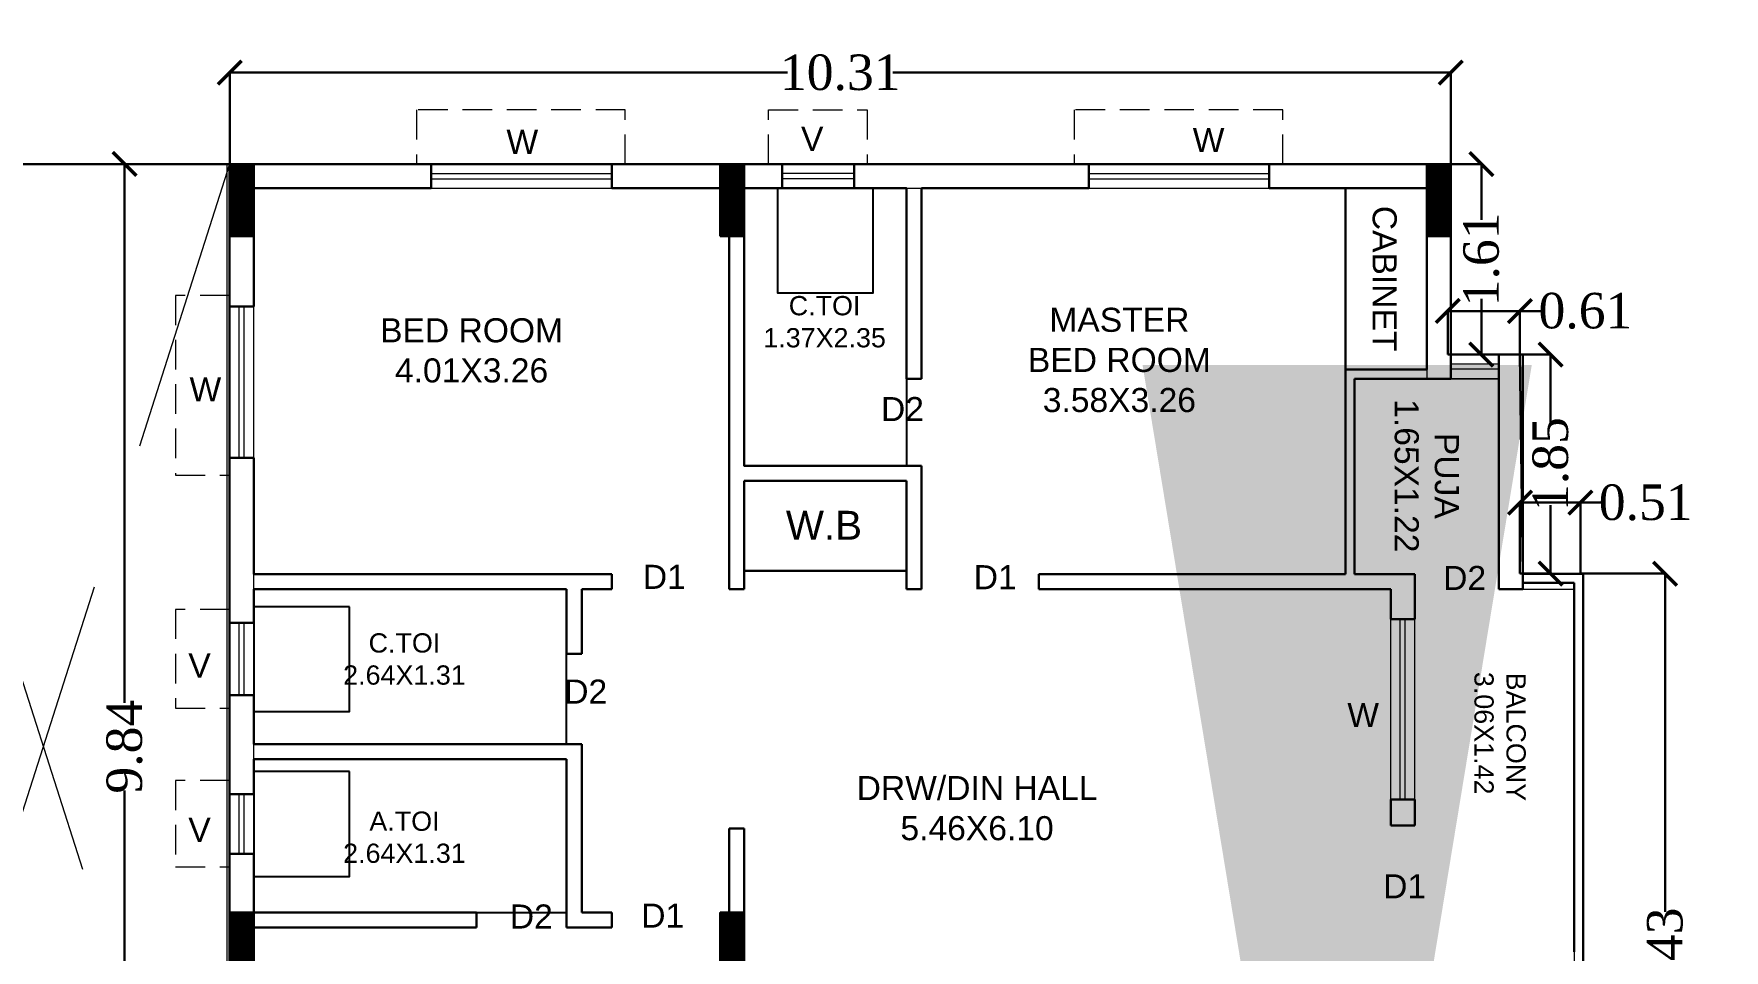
# Model space of a CAD drawing. Header units: metres. Extents: x 0 to 63445, y 32361 to 32804.
# Drawn here: x 63221.19 to 63235.47, y 32639.18 to 32646.91 of the extents above; entities that cross this region are included whole.
import ezdxf

# ---------------------------------------------------------------- set-up
doc = ezdxf.new("R2010")
doc.units = ezdxf.units.M
doc.header["$MEASUREMENT"] = 0
doc.header["$PDMODE"] = 34
doc.header["$PDSIZE"] = -10
for name, pattern in [('CONTINULUS', [0]), ('DASHED', [0.75, 0.5, -0.25]), ('DASHED2', [0.375, 0.25, -0.125])]:
    doc.linetypes.add(name, pattern=pattern)
doc.layers.get('0').update_dxf_attribs({"lineweight": 25})
doc.layers.add('BLK_1_FLR_4_BATH', color=3, linetype='Continuous', plot=False)
doc.layers.add('BLK_1_FLR_4_WATER_CLOSET', color=2, linetype='Continuous', plot=False)
for name, color, linetype, lineweight in [('BLK_1_FLR_4_BLT_UP_AREA', 14, 'DASHED', 9), ('BLK_1_FLR_4_BLT_UP_AREA_DEDUCT', 41, 'DASHED', 9), ('BLK_1_FLR_4_UNITFA', 7, 'Continuous', 0), ('COLUMN', 1, 'Continuous', 30), ('hatch', 251, 'Continuous', 20), ('TEXT-2', 65, 'Continuous', 18), ('wall', 7, 'Continuous', 30), ('window', 154, 'Continuous', 9)]:
    doc.layers.add(name, color=color, linetype=linetype, lineweight=lineweight)
doc.layers.add('text', color=65, linetype='Continuous')
doc.styles.add('AutoDCRFont', font='arial.ttf')
doc.styles.add('small int', font='arial.ttf', dxfattribs={"height": 18})
doc.styles.get("Standard").update_dxf_attribs({"font": 'arial.ttf', "height": 0.4})
doc.styles.add('TNR', font='times.ttf', dxfattribs={"height": 0.5})
doc.dimstyles.new('ARCHANA', dxfattribs={"dimscale": 0, "dimtxt": 0.5, "dimasz": 0.5, "dimexe": 0, "dimexo": 0, "dimgap": 0, "dimtad": 0, "dimzin": 0, "dimdsep": 46, "dimtxsty": 'TNR', "dimblk": 'ARCHTICK', "dimcen": 0.09, "dimclrd": 36, "dimclre": 36, "dimclrt": 7, "dimadec": 0, "dimazin": 0, "dimtfac": 1, "dimtofl": 0, "dimtmove": 0, "dimatfit": 3, "dimldrblk": 'ARCHTICK', "dimfxl": 1, "dimfrac": 2, "dimtolj": 1, "dimtzin": 0, "dimlwd": -1, "dimlwe": -1, "dimarcsym": 0})
doc.dimstyles.new('STD', dxfattribs={"dimtxt": 10, "dimasz": 10, "dimexe": 0, "dimexo": 0, "dimgap": 0.09, "dimtad": 0, "dimdec": 0, "dimzin": 0, "dimdsep": 46, "dimlunit": 4, "dimtxsty": 'small int', "dimcen": 0.09, "dimclrd": 75, "dimclre": 75, "dimadec": 0, "dimazin": 0, "dimtfac": 1, "dimtdec": 0, "dimtofl": 0, "dimtmove": 0, "dimatfit": 3, "dimfxl": 1, "dimtolj": 1, "dimtzin": 0, "dimarcsym": 0})

# ---------------------------------------------------------------- blocks, each defined once
blk = doc.blocks.new('A$C7D115503')
at = {"layer": 'COLUMN', "ltscale": 3}
h = blk.add_hatch(dxfattribs=at)
h.set_pattern_fill('ANSI31', color=256, style=0)
h.paths.add_polyline_path([(-14.36, -11.59), (-6.36, -11.59), (-6.36, 12.41), (-14.36, 12.41)])
at = {"layer": 'COLUMN', "ltscale": 0.05}
for p, q in [((-14.36, 12.41), (-6.36, 12.41)), ((-14.36, 12.41), (-14.36, -11.59)), ((-6.36, 12.41), (-6.36, -11.59)), ((-6.36, -11.59), (-14.36, -11.59))]:
    blk.add_line(p, q, dxfattribs=at)
blk = doc.blocks.new('_ArchTick')
at = {"color": 0, "linetype": 'ByBlock', "const_width": 0.15}
blk.add_lwpolyline([(-0.5, -0.5), (0.5, 0.5)], dxfattribs=at)
blk = doc.blocks.new('*D685')
at = {"layer": 'Defpoints', "color": 0, "ltscale": 0.5, "transparency": 16777216}
for p in [(63221.955, 32645.814), (63222.843, 32645.814), (63222.843, 32635.975)]:
    blk.add_point(p, dxfattribs=at)
at = {"layer": 'wall', "color": 36, "ltscale": 0.5, "transparency": 16777216}
for p, q in [((63222.843, 32645.814), (63221.955, 32645.814)), ((63221.955, 32645.814), (63221.955, 32641.265)), ((63221.955, 32635.975), (63221.955, 32640.523)), ((63222.843, 32635.975), (63221.955, 32635.975))]:
    blk.add_line(p, q, dxfattribs=at)
at = {"layer": 'wall', "color": 36, "ltscale": 0.5, "transparency": 16777216, "xscale": 0.2, "yscale": 0.2, "zscale": 0.2}
for p, rotation in [((63221.955, 32645.814), 90), ((63221.955, 32635.975), 270)]:
    blk.add_blockref('_ArchTick', p, dxfattribs=dict(at, rotation=rotation))
at = {"layer": 'wall', "color": 7, "ltscale": 0.5, "transparency": 16777216, "insert": (63221.955, 32640.894), "char_height": 0.5, "attachment_point": 5, "rotation": 90, "style": 'TNR'}
blk.add_mtext('\\A1;{\\H0.6x;9.84}', dxfattribs=at)
blk = doc.blocks.new('*D686')
at = {"layer": 'Defpoints', "color": 0, "ltscale": 0.5, "transparency": 16777216}
for p in [(63233.157, 32646.586), (63222.843, 32645.814), (63233.157, 32645.814)]:
    blk.add_point(p, dxfattribs=at)
at = {"layer": 'wall', "color": 36, "ltscale": 0.5, "transparency": 16777216}
for p, q in [((63222.843, 32645.814), (63222.843, 32646.586)), ((63222.843, 32646.586), (63227.554, 32646.586)), ((63233.157, 32646.586), (63228.445, 32646.586)), ((63233.157, 32645.814), (63233.157, 32646.586))]:
    blk.add_line(p, q, dxfattribs=at)
at = {"layer": 'wall', "color": 36, "ltscale": 0.5, "transparency": 16777216, "xscale": 0.2, "yscale": 0.2, "zscale": 0.2, "rotation": 180}
blk.add_blockref('_ArchTick', (63222.843, 32646.586), dxfattribs=at)
at = {"layer": 'wall', "color": 36, "ltscale": 0.5, "transparency": 16777216, "xscale": 0.2, "yscale": 0.2, "zscale": 0.2}
blk.add_blockref('_ArchTick', (63233.157, 32646.586), dxfattribs=at)
at = {"layer": 'wall', "color": 7, "ltscale": 0.5, "transparency": 16777216, "insert": (63228, 32646.586), "char_height": 0.5, "attachment_point": 5, "style": 'TNR'}
blk.add_mtext('\\A1;{\\H0.6x;10.31}', dxfattribs=at)
blk = doc.blocks.new('*D642')
at = {"layer": 'Defpoints', "color": 0, "ltscale": 0.5, "transparency": 16777216}
for p in [(63234.251, 32642.355), (63234.967, 32642.355), (63234.251, 32635.924)]:
    blk.add_point(p, dxfattribs=at)
at = {"layer": 'wall', "color": 36, "ltscale": 0.5, "transparency": 16777216}
for p, q in [((63234.251, 32642.355), (63234.967, 32642.355)), ((63234.967, 32642.355), (63234.967, 32639.499)), ((63234.967, 32635.924), (63234.967, 32638.78)), ((63234.251, 32635.924), (63234.967, 32635.924))]:
    blk.add_line(p, q, dxfattribs=at)
at = {"layer": 'wall', "color": 36, "ltscale": 0.5, "transparency": 16777216, "xscale": 0.2, "yscale": 0.2, "zscale": 0.2}
for p, rotation in [((63234.967, 32642.355), 90), ((63234.967, 32635.924), 270)]:
    blk.add_blockref('_ArchTick', p, dxfattribs=dict(at, rotation=rotation))
at = {"layer": 'wall', "color": 7, "ltscale": 0.5, "transparency": 16777216, "insert": (63234.967, 32639.139), "char_height": 0.5, "attachment_point": 5, "rotation": 90, "style": 'TNR'}
blk.add_mtext('\\A1;{\\H0.6x;6.43}', dxfattribs=at)
blk = doc.blocks.new('*D643')
at = {"layer": 'Defpoints', "color": 0, "ltscale": 0.5, "transparency": 16777216}
for p in [(63234.251, 32642.955), (63233.741, 32642.355), (63234.251, 32642.355)]:
    blk.add_point(p, dxfattribs=at)
at = {"layer": 'wall', "color": 36, "ltscale": 0.5, "transparency": 16777216}
for p, q in [((63233.741, 32642.355), (63233.741, 32642.955)), ((63233.741, 32642.955), (63234.251, 32642.955)), ((63234.251, 32642.355), (63234.251, 32642.955)), ((63234.251, 32642.955), (63234.451, 32642.955))]:
    blk.add_line(p, q, dxfattribs=at)
at = {"layer": 'wall', "color": 36, "ltscale": 0.5, "transparency": 16777216, "xscale": 0.2, "yscale": 0.2, "zscale": 0.2, "rotation": 180}
blk.add_blockref('_ArchTick', (63233.741, 32642.955), dxfattribs=at)
at = {"layer": 'wall', "color": 36, "ltscale": 0.5, "transparency": 16777216, "xscale": 0.2, "yscale": 0.2, "zscale": 0.2}
blk.add_blockref('_ArchTick', (63234.251, 32642.955), dxfattribs=at)
at = {"layer": 'wall', "color": 7, "ltscale": 0.5, "transparency": 16777216, "insert": (63234.803, 32642.955), "char_height": 0.5, "attachment_point": 5, "style": 'TNR'}
blk.add_mtext('\\A1;{\\H0.6x;0.51}', dxfattribs=at)
blk = doc.blocks.new('*D644')
at = {"layer": 'Defpoints', "color": 0, "ltscale": 0.5, "transparency": 16777216}
for p in [(63233.741, 32644.205), (63234, 32644.205), (63233.741, 32642.355)]:
    blk.add_point(p, dxfattribs=at)
at = {"layer": 'wall', "color": 36, "ltscale": 0.5, "transparency": 16777216}
for p, q in [((63233.741, 32644.205), (63234, 32644.205)), ((63234, 32644.205), (63234, 32643.627)), ((63234, 32642.355), (63234, 32642.933)), ((63233.741, 32642.355), (63234, 32642.355))]:
    blk.add_line(p, q, dxfattribs=at)
at = {"layer": 'wall', "color": 36, "ltscale": 0.5, "transparency": 16777216, "xscale": 0.2, "yscale": 0.2, "zscale": 0.2}
for p, rotation in [((63234, 32644.205), 90), ((63234, 32642.355), 270)]:
    blk.add_blockref('_ArchTick', p, dxfattribs=dict(at, rotation=rotation))
at = {"layer": 'wall', "color": 7, "ltscale": 0.5, "transparency": 16777216, "insert": (63234, 32643.28), "char_height": 0.5, "attachment_point": 5, "rotation": 90, "style": 'TNR'}
blk.add_mtext('\\A1;{\\H0.6x;1.85}', dxfattribs=at)
blk = doc.blocks.new('*D645')
at = {"layer": 'Defpoints', "color": 0, "ltscale": 0.5, "transparency": 16777216}
for p in [(63233.131, 32644.573), (63233.131, 32644.205), (63233.741, 32644.205)]:
    blk.add_point(p, dxfattribs=at)
at = {"layer": 'wall', "color": 36, "ltscale": 0.5, "transparency": 16777216}
for p, q in [((63233.131, 32644.205), (63233.131, 32644.573)), ((63233.131, 32644.573), (63233.741, 32644.573)), ((63233.741, 32644.205), (63233.741, 32644.573)), ((63233.741, 32644.573), (63233.941, 32644.573))]:
    blk.add_line(p, q, dxfattribs=at)
at = {"layer": 'wall', "color": 36, "ltscale": 0.5, "transparency": 16777216, "xscale": 0.2, "yscale": 0.2, "zscale": 0.2, "rotation": 180}
blk.add_blockref('_ArchTick', (63233.131, 32644.573), dxfattribs=at)
at = {"layer": 'wall', "color": 36, "ltscale": 0.5, "transparency": 16777216, "xscale": 0.2, "yscale": 0.2, "zscale": 0.2}
blk.add_blockref('_ArchTick', (63233.741, 32644.573), dxfattribs=at)
at = {"layer": 'wall', "color": 7, "ltscale": 0.5, "transparency": 16777216, "insert": (63234.294, 32644.573), "char_height": 0.5, "attachment_point": 5, "style": 'TNR'}
blk.add_mtext('\\A1;{\\H0.6x;0.61}', dxfattribs=at)
blk = doc.blocks.new('*D646')
at = {"layer": 'Defpoints', "color": 0, "ltscale": 0.5, "transparency": 16777216}
for p in [(63233.131, 32645.814), (63233.415, 32645.814), (63233.131, 32644.205)]:
    blk.add_point(p, dxfattribs=at)
at = {"layer": 'wall', "color": 36, "ltscale": 0.5, "transparency": 16777216}
for p, q in [((63233.131, 32645.814), (63233.415, 32645.814)), ((63233.415, 32645.814), (63233.415, 32645.344)), ((63233.415, 32644.205), (63233.415, 32644.675)), ((63233.131, 32644.205), (63233.415, 32644.205))]:
    blk.add_line(p, q, dxfattribs=at)
at = {"layer": 'wall', "color": 36, "ltscale": 0.5, "transparency": 16777216, "xscale": 0.2, "yscale": 0.2, "zscale": 0.2}
for p, rotation in [((63233.415, 32645.814), 90), ((63233.415, 32644.205), 270)]:
    blk.add_blockref('_ArchTick', p, dxfattribs=dict(at, rotation=rotation))
at = {"layer": 'wall', "color": 7, "ltscale": 0.5, "transparency": 16777216, "insert": (63233.415, 32645.009), "char_height": 0.5, "attachment_point": 5, "rotation": 90, "style": 'TNR'}
blk.add_mtext('\\A1;{\\H0.6x;1.61}', dxfattribs=at)

msp = doc.modelspace()

# ---------------------------------------------------------------- linework, layer by layer
at = {"layer": 'BLK_1_FLR_4_BATH', "color": 3}
for points in [[(63227.1877, 32645.6104), (63228.5593, 32645.6104), (63228.5593, 32643.2649), (63227.1877, 32643.2649)], [(63225.6891, 32642.2235), (63223.0458, 32642.2235), (63223.0458, 32640.9153), (63225.6891, 32640.9153)], [(63225.6891, 32640.7883), (63223.0458, 32640.7883), (63223.0458, 32639.4929), (63225.6891, 32639.4929)]]:
    msp.add_lwpolyline(points, close=True, dxfattribs=at)
at = {"layer": 'BLK_1_FLR_4_BLT_UP_AREA', "color": 14, "linetype": 'CONTINULUS', "ltscale": 0.05}
msp.add_lwpolyline([(63170.8973, 32623.5961), (63233.1569, 32623.5961), (63233.1569, 32625.205), (63233.7665, 32625.205), (63233.7665, 32627.055), (63234.2761, 32627.055), (63234.2761, 32633.4856), (63233.1569, 32633.4856), (63233.1569, 32635.9241), (63234.2761, 32635.9241), (63234.2761, 32642.3547), (63233.7665, 32642.3547), (63233.7665, 32644.2047), (63233.1569, 32644.2047), (63233.1569, 32645.8136), (63170.8973, 32645.8136)], dxfattribs=at)
at = {"layer": 'BLK_1_FLR_4_BLT_UP_AREA_DEDUCT', "color": 14, "linetype": 'Continuous'}
msp.add_lwpolyline([(63222.8197, 32635.7776), (63219.6711, 32635.7776), (63219.6711, 32645.8195), (63222.8197, 32645.8195)], close=True, dxfattribs=at)
at = {"layer": 'BLK_1_FLR_4_UNITFA', "color": 3, "ltscale": 0.5}
msp.add_lwpolyline([(63234.1999, 32636.0003), (63233.1569, 32636.0003), (63233.1569, 32636.1273), (63227.0607, 32636.1273), (63227.0607, 32635.9749), (63223.0458, 32635.9749), (63223.0458, 32645.6104), (63232.9537, 32645.6104), (63232.9537, 32644.0015), (63233.5642, 32644.0015), (63233.5633, 32642.2235), (63234.1999, 32642.2235), (63234.1999, 32636.0003)], close=True, dxfattribs=at)
at = {"layer": 'BLK_1_FLR_4_WATER_CLOSET', "color": 3}
for points in [[(63228.2779, 32645.6104), (63227.4692, 32645.6104), (63227.4692, 32644.7254), (63228.2779, 32644.7254)], [(63223.8545, 32642.0762), (63223.0458, 32642.0762), (63223.0458, 32641.1913), (63223.8545, 32641.1913)], [(63223.8545, 32640.6839), (63223.0458, 32640.6839), (63223.0458, 32639.799), (63223.8545, 32639.799)]]:
    msp.add_lwpolyline(points, close=True, dxfattribs=at)
at = {"layer": 'hatch', "linetype": 'DASHED2', "ltscale": 10}
for p, q in [((63222.8426, 32645.8136), (63219.694, 32635.9749)), ((63219.694, 32645.8125), (63222.8426, 32635.9749))]:
    msp.add_line(p, q, dxfattribs=at)
at = {"layer": 'wall'}
for p, q in [((63222.8426, 32645.8136), (63219.694, 32645.8136)), ((63232.2678, 32644.0777), (63232.2678, 32645.6104)), ((63232.2678, 32644.0777), (63232.2678, 32642.3505)), ((63232.344, 32644.0015), (63232.344, 32642.3505)), ((63227.1877, 32642.3792), (63228.5593, 32642.3792)), ((63225.6891, 32642.2235), (63225.6891, 32641.6774)), ((63225.8161, 32642.2235), (63225.8161, 32641.6774)), ((63227.1877, 32642.2235), (63227.0607, 32642.2235)), ((63228.6863, 32642.2235), (63228.5593, 32642.2235)), ((63225.8161, 32640.9153), (63225.8161, 32639.4929)), ((63225.6891, 32640.7883), (63225.6891, 32639.3659)), ((63224.927, 32639.4929), (63223.0458, 32639.4929)), ((63224.927, 32639.4929), (63224.927, 32639.3659)), ((63225.8161, 32639.4929), (63226.0701, 32639.4929)), ((63226.0701, 32639.4929), (63226.0701, 32639.3659)), ((63224.927, 32639.3659), (63223.0458, 32639.3659)), ((63226.0701, 32639.3659), (63225.6891, 32639.3659))]:
    msp.add_line(p, q, dxfattribs=at)
at = {"layer": 'wall', "ltscale": 0.05}
for p, q in [((63222.8426, 32644.6106), (63222.8426, 32645.8136)), ((63224.546, 32645.8136), (63223.0458, 32645.8136)), ((63226.9845, 32645.8136), (63226.0701, 32645.8136)), ((63227.5082, 32645.8136), (63226.9845, 32645.8136)), ((63230.0994, 32645.8136), (63228.1178, 32645.8136)), ((63233.1569, 32645.8136), (63231.6235, 32645.8136)), ((63233.1569, 32644.2047), (63233.1569, 32645.8136)), ((63233.1569, 32645.8136), (63233.1569, 32644.2047)), ((63224.546, 32645.6104), (63223.0458, 32645.6104)), ((63223.0458, 32644.6106), (63223.0458, 32645.6104)), ((63226.0701, 32645.6104), (63226.0701, 32645.6231)), ((63226.9845, 32645.6104), (63226.0701, 32645.6104)), ((63227.0607, 32642.2235), (63227.0607, 32645.6231)), ((63227.5082, 32645.6104), (63227.1877, 32645.6104)), ((63227.5082, 32645.6104), (63227.3713, 32645.6104)), ((63228.5593, 32645.6104), (63228.116, 32645.6104)), ((63228.5593, 32645.6104), (63228.1178, 32645.6104)), ((63228.5593, 32644.0015), (63228.5593, 32645.6104)), ((63230.0994, 32645.6104), (63228.6863, 32645.6104)), ((63228.6863, 32644.0015), (63228.6863, 32645.6104)), ((63232.9537, 32645.6104), (63231.6235, 32645.6104)), ((63232.9537, 32644.0777), (63232.9537, 32645.6104)), ((63227.1877, 32643.2649), (63227.1877, 32645.2167)), ((63233.1569, 32644.2047), (63233.7665, 32644.2047)), ((63233.5633, 32642.2235), (63233.5633, 32644.2047)), ((63233.7665, 32642.2235), (63233.7665, 32644.2047)), ((63232.2678, 32644.0777), (63232.9537, 32644.0777)), ((63228.5593, 32644.0015), (63228.6863, 32644.0015)), ((63232.344, 32644.0015), (63233.1569, 32644.0015)), ((63222.8426, 32641.9386), (63222.8426, 32643.332)), ((63223.0458, 32642.3505), (63223.0458, 32643.332)), ((63227.1877, 32643.2649), (63228.6863, 32643.2649)), ((63228.6863, 32642.3505), (63228.6863, 32643.2649)), ((63227.1877, 32642.2235), (63227.1877, 32643.1379)), ((63227.1877, 32643.1379), (63228.5593, 32643.1379)), ((63228.5593, 32642.2235), (63228.5593, 32643.1379)), ((63223.0458, 32642.3505), (63225.9939, 32642.3505)), ((63225.8669, 32642.3505), (63226.0701, 32642.3505)), ((63226.0701, 32642.2235), (63226.0701, 32642.3505)), ((63228.6863, 32642.2235), (63228.6863, 32642.3505)), ((63228.6863, 32642.3505), (63228.6863, 32642.3505)), ((63229.677, 32642.2235), (63229.677, 32642.3505)), ((63229.677, 32642.3505), (63232.2678, 32642.3505)), ((63232.344, 32642.3505), (63232.8521, 32642.3505)), ((63232.8521, 32642.3505), (63232.8521, 32641.9717)), ((63234.2761, 32642.3547), (63233.7665, 32642.3547)), ((63234.2761, 32639.1627), (63234.2761, 32642.3547)), ((63223.0458, 32641.9386), (63223.0458, 32642.2235)), ((63223.0458, 32642.2235), (63225.6891, 32642.2235)), ((63225.8161, 32642.2235), (63226.0701, 32642.2235)), ((63229.677, 32642.2235), (63232.6489, 32642.2235)), ((63232.6489, 32641.9717), (63232.6489, 32642.2235)), ((63232.8521, 32641.9717), (63232.8521, 32642.2235)), ((63233.5633, 32642.2235), (63233.7665, 32642.2235)), ((63234.1999, 32642.2785), (63233.7665, 32642.2785)), ((63234.1999, 32639.1627), (63234.1999, 32642.2785)), ((63225.6891, 32641.6774), (63225.8161, 32641.6774)), ((63222.8426, 32640.4939), (63222.8426, 32641.329)), ((63223.0458, 32640.9153), (63223.0458, 32641.329)), ((63223.0458, 32640.9153), (63225.8161, 32640.9153)), ((63223.0458, 32640.4939), (63223.0458, 32640.7883)), ((63223.0458, 32640.7883), (63225.6891, 32640.7883)), ((63232.6489, 32640.2295), (63232.6489, 32640.4476)), ((63232.8521, 32640.2295), (63232.8521, 32640.4476)), ((63232.8521, 32640.4476), (63232.8521, 32640.2295)), ((63227.0607, 32639.3151), (63227.0607, 32640.2031)), ((63227.0607, 32640.2031), (63227.0607, 32640.2031)), ((63227.0607, 32640.2031), (63227.1877, 32640.2031)), ((63227.0607, 32640.2031), (63227.1877, 32640.2031)), ((63227.1877, 32639.3151), (63227.1877, 32640.2031)), ((63232.6489, 32640.2295), (63232.8521, 32640.2295)), ((63222.8426, 32638.3089), (63222.8426, 32639.989)), ((63223.0458, 32639.4929), (63223.0458, 32639.989)), ((63223.0458, 32638.3089), (63223.0458, 32639.3659)), ((63226.9845, 32639.3151), (63227.0607, 32639.3151)), ((63226.9845, 32639.1881), (63227.1877, 32639.1881))]:
    msp.add_line(p, q, dxfattribs=at)
at = {"layer": 'wall', "ltscale": 3}
for p, q in [((63224.546, 32645.8136), (63224.546, 32645.6104)), ((63226.0701, 32645.8136), (63226.0701, 32645.6104)), ((63227.5082, 32645.6104), (63227.5082, 32645.8136)), ((63228.1178, 32645.6104), (63228.1178, 32645.8136)), ((63230.0994, 32645.8136), (63230.0994, 32645.6104)), ((63231.6235, 32645.8136), (63231.6235, 32645.6104)), ((63223.0458, 32644.6106), (63222.8426, 32644.6106)), ((63223.0458, 32643.332), (63222.8426, 32643.332)), ((63223.0458, 32641.9386), (63222.8426, 32641.9386)), ((63232.8521, 32641.9717), (63232.6489, 32641.9717)), ((63223.0458, 32641.329), (63222.8426, 32641.329)), ((63223.0458, 32640.4939), (63222.8426, 32640.4939)), ((63232.8521, 32640.4476), (63232.6489, 32640.4476)), ((63223.0458, 32639.989), (63222.8426, 32639.989))]:
    msp.add_line(p, q, dxfattribs=at)
at = {"layer": 'wall', "ltscale": 0.1}
for p, q in [((63228.1178, 32645.6104), (63228.1756, 32645.6104)), ((63223.0458, 32641.329), (63223.0458, 32641.2712)), ((63223.0458, 32639.989), (63223.0458, 32639.4929))]:
    msp.add_line(p, q, dxfattribs=at)
at = {"layer": 'wall', "ltscale": 0.5}
msp.add_line((63233.1569, 32644.2047), (63233.1569, 32644.0015), dxfattribs=at)
msp.add_lwpolyline([(63219.694, 32635.9749), (63222.8426, 32635.9749), (63222.8426, 32645.8136), (63233.1569, 32645.8136), (63233.1569, 32644.2047), (63233.7665, 32644.2047), (63233.7665, 32642.3547), (63234.2507, 32642.3547), (63234.2761, 32642.3547), (63234.2761, 32635.9241), (63233.1569, 32635.9241), (63233.1569, 32633.4856), (63234.2507, 32633.4856), (63234.2761, 32633.4856), (63234.2761, 32627.055), (63233.7665, 32627.055), (63233.7665, 32625.205), (63233.1569, 32625.205), (63233.1569, 32623.5961), (63222.8426, 32623.5961), (63222.8426, 32633.4348), (63219.694, 32633.4348)], dxfattribs=at)
msp.add_lwpolyline([(63222.8426, 32645.8136), (63233.1569, 32645.8136), (63233.1569, 32644.2047), (63233.7411, 32644.2047), (63233.7665, 32642.3547), (63234.2761, 32642.3547), (63234.2761, 32635.9241), (63227.1877, 32635.9241), (63227.1877, 32635.7717), (63222.8426, 32635.7717)], close=True, dxfattribs=at)
at = {"layer": 'wall'}
msp.add_arc((63233.1315, 32645.6623), 0.0254, 0, 90, dxfattribs=at)
at = {"layer": 'window'}
for p, q in [((63224.546, 32645.8136), (63226.0692, 32645.8136)), ((63227.5091, 32645.8136), (63227.5082, 32645.8136)), ((63227.5091, 32645.8136), (63228.1178, 32645.8136)), ((63230.0994, 32645.8136), (63231.6226, 32645.8136)), ((63224.546, 32645.7337), (63226.0692, 32645.7337)), ((63224.546, 32645.6903), (63226.0692, 32645.6903)), ((63224.546, 32645.6104), (63226.0692, 32645.6104)), ((63227.5091, 32645.7337), (63227.5082, 32645.7337)), ((63227.5091, 32645.6904), (63227.5082, 32645.6904)), ((63227.5091, 32645.6104), (63227.5082, 32645.6104)), ((63228.1178, 32645.7337), (63227.5091, 32645.7337)), ((63228.1178, 32645.6904), (63227.5091, 32645.6903)), ((63228.1178, 32645.6104), (63227.5091, 32645.6104)), ((63228.1169, 32645.6104), (63228.116, 32645.6104)), ((63230.0994, 32645.7336), (63231.6226, 32645.7337)), ((63230.0994, 32645.6903), (63231.6226, 32645.6903)), ((63230.0994, 32645.6104), (63231.6226, 32645.6104)), ((63222.8426, 32643.332), (63222.8426, 32644.6097)), ((63222.9225, 32643.332), (63222.9225, 32644.6097)), ((63222.9658, 32643.332), (63222.9658, 32644.6097)), ((63223.0458, 32643.332), (63223.0458, 32644.6097)), ((63233.5642, 32644.2047), (63233.1569, 32644.2047)), ((63233.5642, 32644.1248), (63233.1569, 32644.1248)), ((63233.5642, 32644.0815), (63233.1569, 32644.0815)), ((63233.5642, 32644.0015), (63233.1569, 32644.0015)), ((63222.8426, 32641.329), (63222.8426, 32641.9386)), ((63222.8426, 32641.9377), (63222.8426, 32641.9386)), ((63222.9225, 32641.329), (63222.9225, 32641.9386)), ((63222.9225, 32641.9377), (63222.9225, 32641.9386)), ((63222.9658, 32641.329), (63222.9658, 32641.9386)), ((63222.9658, 32641.9377), (63222.9658, 32641.9386)), ((63223.0458, 32641.9377), (63223.0458, 32641.9386)), ((63223.0458, 32641.329), (63223.0458, 32641.9386)), ((63232.6489, 32640.4476), (63232.6489, 32641.9708)), ((63232.7288, 32640.4476), (63232.7288, 32641.9708)), ((63232.7721, 32640.4476), (63232.7721, 32641.9708)), ((63232.8521, 32640.4476), (63232.8521, 32641.9708)), ((63222.8426, 32640.493), (63222.8426, 32640.4939)), ((63222.8426, 32639.989), (63222.8426, 32640.4939)), ((63222.9225, 32639.989), (63222.9225, 32640.4939)), ((63222.9225, 32640.493), (63222.9225, 32640.4939)), ((63222.9658, 32639.989), (63222.9658, 32640.4939)), ((63222.9658, 32640.493), (63222.9658, 32640.4939)), ((63223.0458, 32640.493), (63223.0458, 32640.4939)), ((63223.0458, 32639.989), (63223.0458, 32640.4939))]:
    msp.add_line(p, q, dxfattribs=at)
at = {"layer": 'window', "color": 8, "linetype": 'DASHED2'}
for points in [[(63226.1843, 32645.8136), (63226.1843, 32646.2708), (63224.4222, 32646.2708), (63224.4222, 32645.8136)], [(63227.3931, 32645.8136), (63227.3931, 32646.2708), (63228.227, 32646.2708), (63228.227, 32645.8136)], [(63231.7377, 32645.8136), (63231.7377, 32646.2708), (63229.9756, 32646.2708), (63229.9756, 32645.8136)], [(63222.8426, 32644.7044), (63222.3854, 32644.7044), (63222.3854, 32643.1876), (63222.8426, 32643.1876)], [(63222.8426, 32642.0537), (63222.3854, 32642.0537), (63222.3854, 32641.2198), (63222.8426, 32641.2198)], [(63222.8426, 32640.6091), (63222.3854, 32640.6091), (63222.3854, 32639.8798), (63222.8426, 32639.8798)]]:
    msp.add_lwpolyline(points, dxfattribs=at)

# ---------------------------------------------------------------- block references
at = {"layer": 'COLUMN', "ltscale": 0.05, "xscale": 0.025400733691282, "yscale": 0.025400733691282, "zscale": 0.025400733691282, "rotation": 180}
for p in [(63222.6809, 32645.5193), (63226.8229, 32645.5193), (63232.792, 32645.5193), (63222.6809, 32639.1986), (63226.8229, 32639.1986)]:
    msp.add_blockref('A$C7D115503', p, dxfattribs=at)

# ---------------------------------------------------------------- texts
at = {"layer": 'text', "rotation": 270}
for s, insert, char_height, width, attachment_point in [('\\pxqc;CABINET', (63232.4939, 32641.8995), 0.203206, 5.893319, 9), ('\\pxqc;PUJA\\P1.65X1.22', (63233.225, 32646.0241), 0.20321, 5.68602, 1), ('\\pxqc; BALCONY\\P3.06X1.42', (63233.7898, 32638.7726), 0.162565, 4.470808, 3)]:
    msp.add_mtext(s, dxfattribs=dict(at, insert=insert, char_height=char_height, width=width, attachment_point=attachment_point))
at = {"layer": 'text'}
for s, insert, char_height, width, attachment_point in [('\\pxqc;C.TOI\\P1.37X2.35', (63230.1006, 32644.6994), 0.162565, 4.465728, 3), ('\\pxqc;BED ROOM\\P4.01X3.26', (63227.6802, 32644.5117), 0.203206, 5.588511, 3), ('\\pxqc;MASTER \\PBED ROOM\\P3.58X3.26', (63233.1517, 32644.6003), 0.203206, 5.588511, 3), ('\\pxqc,t17;D2', (63231.4592, 32643.6432), 0.203206, 5.867919, 9), ('\\pxqc;W.B', (63231.2308, 32642.8856), 0.24385, 6.736694, 3), ('\\pxqc;D1', (63229.4478, 32642.2265), 0.20321, 5.867919, 9), ('\\pxqc;D1', (63232.2426, 32642.2235), 0.20321, 5.867919, 9), ('\\pxqc,t17;D2', (63236.2078, 32642.2169), 0.203206, 5.867919, 9), ('\\pxqc;C.TOI\\P2.64X1.31', (63226.5519, 32641.8513), 0.162565, 4.465728, 3), ('\\pxqc,t17;D2', (63228.7842, 32641.2576), 0.203206, 5.867919, 9), ('\\pxqc;DRW/DIN HALL\\P5.46X6.10', (63231.9497, 32640.6461), 0.203206, 5.588511, 3), ('\\pxqc;A.TOI\\P2.64X1.31', (63226.5519, 32640.3462), 0.162565, 4.465728, 3), ('\\pxqc;D1', (63235.7009, 32639.6132), 0.20321, 5.867919, 9), ('\\pxqc,t17;D2', (63228.3248, 32639.3582), 0.203206, 5.867919, 9), ('\\pxqc;D1', (63229.4345, 32639.3659), 0.20321, 5.867919, 9)]:
    msp.add_mtext(s, dxfattribs=dict(at, insert=insert, char_height=char_height, width=width, attachment_point=attachment_point))
at = {"layer": 'TEXT-2', "char_height": 0.2032, "width": 0.183842, "attachment_point": 1, "style": 'AutoDCRFont'}
for s, insert in [('W', (63225.1805, 32646.1034)), ('V', (63227.6686, 32646.1284)), ('W', (63230.9769, 32646.1185)), ('W', (63222.5037, 32644.013)), ('V', (63222.4937, 32641.6809)), ('W', (63232.2827, 32641.2638)), ('V', (63222.4937, 32640.2934))]:
    msp.add_mtext(s, dxfattribs=dict(at, insert=insert))

# ---------------------------------------------------------------- dimensions: what is measured, and where the dimension line sits
at = {"layer": 'wall', "ltscale": 0.5}
dim = msp.add_linear_dim(base=(63233.1569, 32646.5856), p1=(63222.8426, 32645.8136), p2=(63233.1569, 32645.8136), text='{\\H0.6x;<>}', dimstyle='ARCHANA', override={"dimscale": 1, "dimtxt": 0.3, "dimasz": 0.2, "dimfxl": 6, "dimarcsym": 1}, dxfattribs=at)
dim.commit()
dim.dimension.update_dxf_attribs({"geometry": '*D686', "text_midpoint": (63227.9997, 32646.5856), "dimtype": 160})
for base, p1, p2, angle, picture, middle in [((63221.955, 32645.8136), (63222.8426, 32635.9749), (63222.8426, 32645.8136), 90, '*D685', (63221.955, 32640.8942)), ((63233.4146, 32645.8136), (63233.1315, 32644.2047), (63233.1315, 32645.8136), 90, '*D646', (63233.4146, 32645.0092)), ((63233.9999, 32644.2047), (63233.7411, 32642.3547), (63233.7411, 32644.2047), 90, '*D644', (63233.9999, 32643.2797)), ((63234.2507, 32642.9546), (63233.7411, 32642.3547), (63234.2507, 32642.3547), 180, '*D643', (63234.8033, 32642.9546)), ((63234.9666, 32642.3547), (63234.2507, 32635.9241), (63234.2507, 32642.3547), 90, '*D642', (63234.9666, 32639.1394))]:
    dim = msp.add_linear_dim(base=base, p1=p1, p2=p2, angle=angle, text='{\\H0.6x;<>}', dimstyle='ARCHANA', override={"dimscale": 1, "dimtxt": 0.3, "dimasz": 0.2, "dimfxl": 6, "dimarcsym": 1}, dxfattribs=at)
    dim.commit()
    dim.dimension.update_dxf_attribs({"geometry": picture, "text_midpoint": middle})
dim = msp.add_linear_dim(base=(63233.1315, 32644.5731), p1=(63233.7411, 32644.2047), p2=(63233.1315, 32644.2047), angle=180, text='{\\H0.6x;<>}', dimstyle='ARCHANA', override={"dimscale": 1, "dimtxt": 0.3, "dimasz": 0.2, "dimfxl": 6, "dimarcsym": 1}, dxfattribs=at)
dim.commit()
dim.dimension.update_dxf_attribs({"geometry": '*D645', "text_midpoint": (63234.2936, 32644.5731), "dimtype": 160})

# ---------------------------------------------------------------- leaders
at = {"layer": 'wall'}
msp.add_leader([(63232.197, 32634.1183), (63232.197, 32635.3071), (63228.934, 32635.3071)], dimstyle='STD', override={"dimgap": 0.09, "dimtad": 0, "dimfxl": 0.18, "dimfxlon": 1, "dimarcsym": 1}, dxfattribs=at)

doc.saveas('drawing.dxf')
